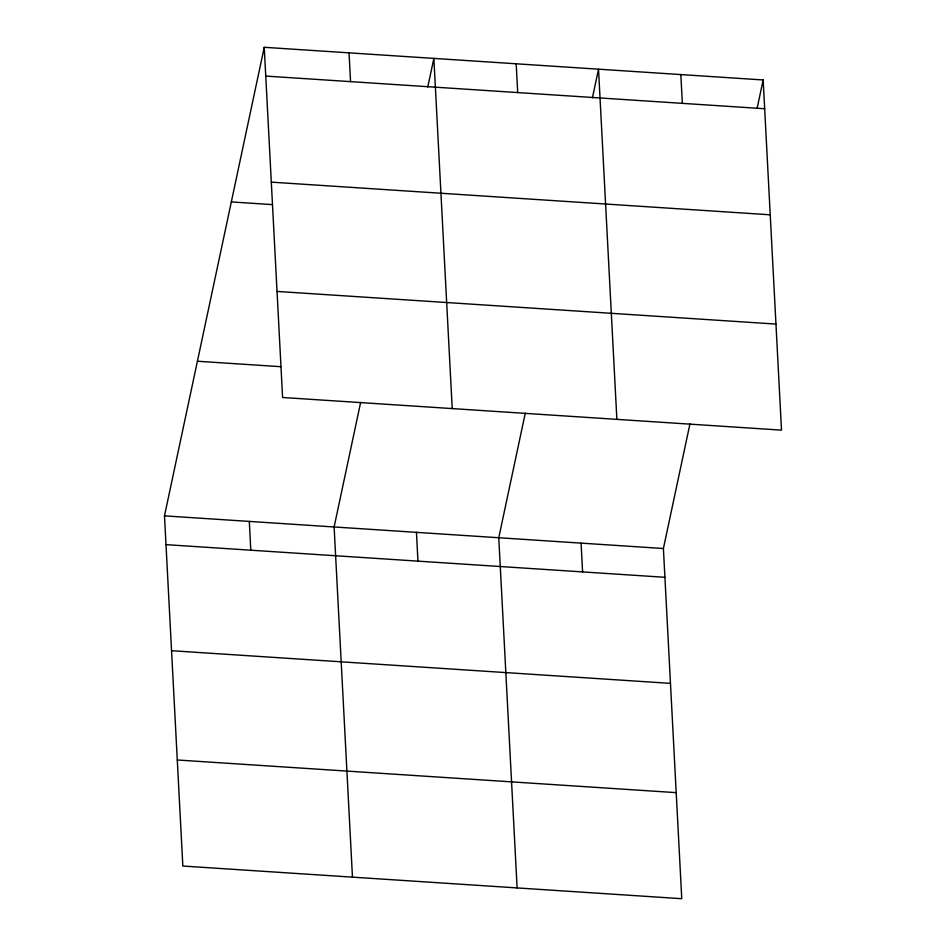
<?xml version="1.0" encoding="UTF-8"?>
<svg xmlns="http://www.w3.org/2000/svg" width="946" height="946" viewBox="0 0 946 946"><rect width="100%" height="100%" fill="white"/><g stroke="black" fill="none" stroke-linecap="round" stroke-linejoin="round"><path stroke-width="1.42" d="M689.93 423.962L663.406 548.514L681.759 898.7L182.838 866.039L164.486 515.866L264.241 47.3L763.162 79.961L781.514 430.134L282.594 397.486L264.241 47.3M360.639 402.405L334.115 526.969L352.468 877.143M427.781 87.032L433.871 58.404L452.223 408.589M525.278 413.177L498.767 537.742L517.119 887.927M592.421 97.816L598.522 69.176L616.875 419.362M757.072 108.589L763.162 79.961M265.743 76.082L764.675 108.743M271.301 182.14L770.233 214.801M231.321 201.924L272.259 204.608M277.024 291.427L775.957 324.076M197.407 361.242L280.761 366.693M164.486 515.866L663.406 548.514M165.988 544.648L664.92 577.297M171.545 650.706L670.478 683.367M177.28 759.981L676.201 792.642M680.836 74.568L682.35 103.351M581.092 543.134L582.594 571.916M516.197 63.796L517.699 92.578M416.441 532.35L417.955 561.132M349.05 52.846L350.564 81.64M249.306 521.412L250.808 550.194"/></g></svg>
